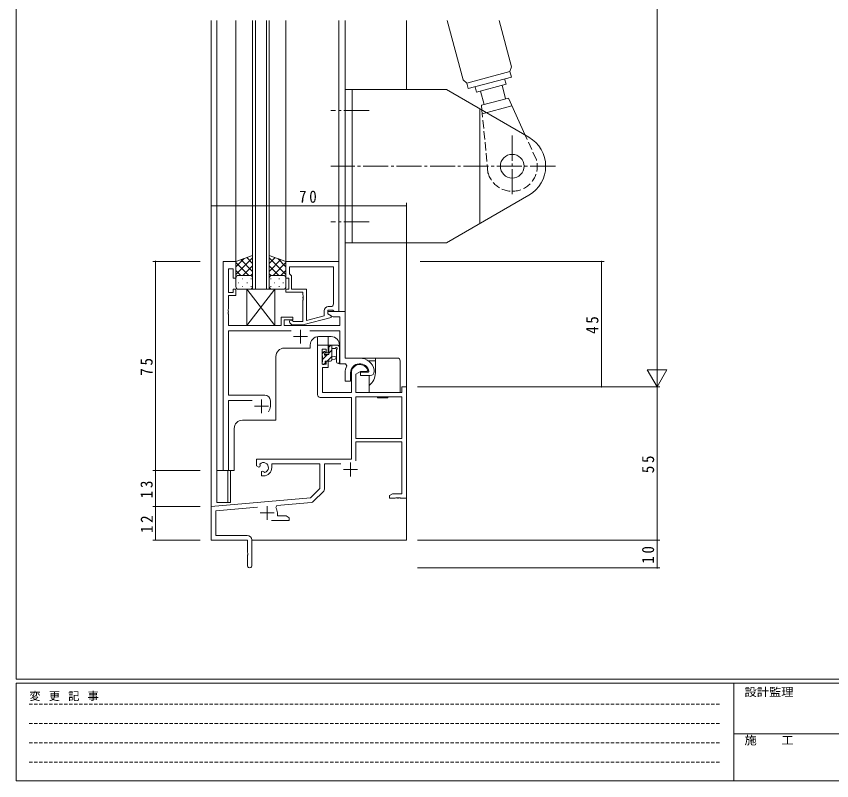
# Model space of a CAD drawing. Units: millimetres on the paper. Extents: x -420 to 373, y -297 to 267.
# Drawn here: x -417.7 to -125, y -297 to -22.6 of the extents above; entities that cross this region are included whole.
import ezdxf
from ezdxf.enums import TextEntityAlignment as Align

# ---------------------------------------------------------------- set-up
doc = ezdxf.new("R2010")
doc.units = ezdxf.units.MM
for name, pattern in [('CHAIN2', [12, 9, -1, 1, -1]), ('DASHED1', [1.8, 1.2, -0.6]), ('DASHED3', [4, 3, -1])]:
    doc.linetypes.add(name, pattern=pattern)
for name, color, linetype, lineweight in [('0-1_YKK_ZWAK', 7, 'Continuous', 9), ('0-3_YKK_11', 7, 'Continuous', 9), ('0-4_YKK_12', 2, 'Continuous', 9), ('0-5_YKK_13', 4, 'Continuous', 9), ('0-6_YKK_D', 6, 'Continuous', 9)]:
    doc.layers.add(name, color=color, linetype=linetype, lineweight=lineweight)
doc.styles.add('ＭＳ ゴシック', font='')
doc.styles.get('ＭＳ ゴシック').set_extended_font_data('MS Gothic')

msp = doc.modelspace()

# ---------------------------------------------------------------- linework, layer by layer
at = {"layer": '0-1_YKK_ZWAK'}
for p, q in [((-417.7, -260.575), (-417.7, 264.425)), ((352.3, -260.575), (-417.7, -260.575)), ((-417.7, -296.975), (-417.7, -261.975)), ((314.5, -261.975), (-417.7, -261.975)), ((-160.1, -261.975), (-160.1, -296.975)), ((-160.1, -280.175), (-31.3, -280.175)), ((-417.7, -296.975), (314.5, -296.975))]:
    msp.add_line(p, q, dxfattribs=at)
at = {"layer": '0-1_YKK_ZWAK', "linetype": 'DASHED1'}
for p, q in [((-413.101, -269.488), (-164.909, -269.488)), ((-413.101, -276.416), (-164.909, -276.416)), ((-413.101, -283.345), (-164.909, -283.345)), ((-413.101, -290.274), (-164.909, -290.274))]:
    msp.add_line(p, q, dxfattribs=at)
at = {"layer": '0-3_YKK_11'}
for p, q in [((-343.5, -110.575), (-343.5, -185.575)), ((-338.9, -110.575), (-343.5, -110.575)), ((-338.9, -116.575), (-338.9, -110.575)), ((-320.9, -116.575), (-320.9, -110.575)), ((-320.9, -110.575), (-301.9, -110.575)), ((-301.9, -110.575), (-301.9, -128.575)), ((-341.57, -113.275), (-339.9, -113.275)), ((-341.57, -121.775), (-341.57, -113.275)), ((-339.9, -113.275), (-339.9, -116.575)), ((-303.83, -112.505), (-319.6, -112.505)), ((-319.6, -112.505), (-319.6, -115.075)), ((-303.83, -112.505), (-319.6, -112.505)), ((-303.83, -125.775), (-303.83, -112.505)), ((-339.9, -116.575), (-338.9, -116.575)), ((-319.9, -116.575), (-320.9, -116.575)), ((-319.9, -120.575), (-319.9, -116.575)), ((-319.6, -115.075), (-319.4, -115.275)), ((-319.4, -115.275), (-318.9, -115.775)), ((-318.9, -115.775), (-318.9, -120.575)), ((-339.9, -121.775), (-341.57, -121.775)), ((-341.57, -122.775), (-338.9, -122.775)), ((-341.57, -127.617), (-341.57, -122.775)), ((-339.9, -120.575), (-339.9, -121.775)), ((-338.9, -120.575), (-339.9, -120.575)), ((-338.9, -122.775), (-338.9, -120.575)), ((-320.9, -120.575), (-319.9, -120.575)), ((-320.9, -121.575), (-320.9, -120.575)), ((-314.8, -121.575), (-320.9, -121.575)), ((-318.9, -120.575), (-313.5, -120.575)), ((-314.8, -122.617), (-314.8, -121.575)), ((-314.68, -122.8), (-314.8, -122.617)), ((-314.68, -123.35), (-314.68, -122.8)), ((-313.5, -120.575), (-313.5, -131.784)), ((-314.8, -123.534), (-314.68, -123.35)), ((-314.8, -123.617), (-314.8, -123.534)), ((-314.68, -123.8), (-314.8, -123.617)), ((-314.8, -124.534), (-314.68, -124.35)), ((-314.8, -132.175), (-314.8, -124.534)), ((-314.68, -124.35), (-314.68, -123.8)), ((-341.69, -127.8), (-341.57, -127.617)), ((-341.69, -128.35), (-341.69, -127.8)), ((-341.57, -128.534), (-341.69, -128.35)), ((-341.69, -128.8), (-341.57, -128.617)), ((-341.57, -128.617), (-341.57, -128.534)), ((-307.2, -130.096), (-307.2, -128.275)), ((-305.9, -128.075), (-305.9, -129.375)), ((-304.1, -128.075), (-305.9, -128.075)), ((-305.9, -128.575), (-305.9, -129.375)), ((-299.7, -128.575), (-305.9, -128.575)), ((-305.7, -126.775), (-304.83, -126.775)), ((-303.9, -128.275), (-304.1, -128.075)), ((-303.6, -128.575), (-303.9, -128.275)), ((-301.9, -128.575), (-303.6, -128.575)), ((-299.7, -145.275), (-299.7, -128.575)), ((-341.69, -129.35), (-341.69, -128.8)), ((-341.57, -129.534), (-341.69, -129.35)), ((-341.57, -133.575), (-341.57, -129.534)), ((-322.6, -130.575), (-322.6, -133.575)), ((-318.4, -130.575), (-322.6, -130.575)), ((-321.6, -131.575), (-318.4, -131.575)), ((-321.6, -133.575), (-321.6, -131.575)), ((-318.4, -131.575), (-318.4, -130.575)), ((-304.7, -130.668), (-314.803, -133.375)), ((-313.5, -131.784), (-307.2, -130.096)), ((-305.9, -129.375), (-303.943, -130.505)), ((-305.9, -129.375), (-304.7, -130.068)), ((-304.7, -130.068), (-304.7, -130.668)), ((-303.943, -130.505), (-301.63, -130.505)), ((-301.63, -130.505), (-301.63, -133.575)), ((-322.6, -133.575), (-341.57, -133.575)), ((-301.63, -133.575), (-321.6, -133.575)), ((-318.749, -133.375), (-319.524, -132.6)), ((-314.803, -133.375), (-318.749, -133.375)), ((-318.676, -131.751), (-318.251, -132.175)), ((-318.251, -132.175), (-314.8, -132.175)), ((-341.57, -135.505), (-319.05, -135.505)), ((-341.57, -158.575), (-341.57, -135.505)), ((-315.7, -135.075), (-315.7, -140.075)), ((-312.35, -135.505), (-301.63, -135.505)), ((-301.63, -135.505), (-301.63, -147.275)), ((-318.2, -137.575), (-313.2, -137.575)), ((-309.6, -140.575), (-305.7, -140.575)), ((-309.6, -158.375), (-309.6, -140.575)), ((-307.97, -142.075), (-307.97, -147.475)), ((-306.5, -142.075), (-307.97, -142.075)), ((-306.5, -143.375), (-306.5, -142.075)), ((-305.7, -143.375), (-306.5, -143.375)), ((-305.7, -140.575), (-305.7, -143.375)), ((-294.4, -145.275), (-299.7, -145.275)), ((-307.97, -147.475), (-306.5, -147.475)), ((-307.8, -148.675), (-307.8, -157.575)), ((-305.7, -148.675), (-307.8, -148.675)), ((-306.5, -146.375), (-305.7, -146.375)), ((-306.5, -147.475), (-306.5, -146.375)), ((-305.7, -146.375), (-305.7, -148.675)), ((-301.63, -147.275), (-299.479, -147.275)), ((-299.479, -147.275), (-299.041, -148.017)), ((-299.7, -150.575), (-299.7, -153.575)), ((-297.7, -153.575), (-297.7, -150.575)), ((-297.4, -157.575), (-297.4, -150.575)), ((-294.1, -150.075), (-295.77, -151.04)), ((-295.77, -151.04), (-295.77, -157.575)), ((-291.821, -150.075), (-294.1, -150.075)), ((-294.1, -150.375), (-294.1, -151.575)), ((-291.442, -150.375), (-294.1, -150.375)), ((-294.1, -151.575), (-290.7, -151.575)), ((-291.535, -149.686), (-291.821, -150.075)), ((-291.146, -150.025), (-291.442, -150.375)), ((-289.2, -149.58), (-289.206, -149.521)), ((-289.2, -150.075), (-289.2, -149.58)), ((-299.7, -153.575), (-297.7, -153.575)), ((-307.8, -157.575), (-297.4, -157.575)), ((-295.77, -157.575), (-279.33, -157.575)), ((-279.33, -155.575), (-277.7, -155.575)), ((-279.33, -157.575), (-279.33, -155.575)), ((-277.7, -155.575), (-277.7, -195.575)), ((-328.5, -158.575), (-341.57, -158.575)), ((-341.57, -160.505), (-333.05, -160.505)), ((-341.57, -185.575), (-341.57, -160.505)), ((-329.7, -160.075), (-329.7, -165.075)), ((-326.5, -162.575), (-326.5, -160.575)), ((-297.4, -159.375), (-308.6, -159.375)), ((-297.4, -181.575), (-297.4, -159.375)), ((-279.33, -159.205), (-295.77, -159.205)), ((-295.77, -159.205), (-295.77, -174.075)), ((-279.33, -159.205), (-295.77, -159.205)), ((-279.33, -174.075), (-279.33, -159.205)), ((-332.2, -162.575), (-327.2, -162.575)), ((-295.77, -174.075), (-279.33, -174.075)), ((-295.77, -175.275), (-295.77, -182.152)), ((-279.33, -175.275), (-295.77, -175.275)), ((-279.33, -193.945), (-279.33, -175.275)), ((-331.5, -181.575), (-297.4, -181.575)), ((-331.5, -183.94), (-331.5, -181.575)), ((-330.6, -184.46), (-331.5, -183.94)), ((-330.25, -184.258), (-330.6, -184.46)), ((-330.265, -183.294), (-330.227, -183.753)), ((-330.227, -183.753), (-330.25, -184.258)), ((-326, -183.205), (-326, -184.575)), ((-308.7, -183.205), (-326, -183.205)), ((-308.7, -192.075), (-308.7, -183.205)), ((-307.07, -183.205), (-307.07, -192.336)), ((-301.158, -183.205), (-307.07, -183.205)), ((-297.7, -182.775), (-297.7, -187.775)), ((-343.5, -185.575), (-341.57, -185.575)), ((-329.7, -186.019), (-329.35, -185.817)), ((-329.7, -187.575), (-329.7, -186.019)), ((-329.35, -185.817), (-328.901, -186.049)), ((-328.901, -186.049), (-328.523, -186.311)), ((-300.2, -185.275), (-295.2, -185.275)), ((-329, -187.575), (-329.7, -187.575)), ((-312.084, -195.459), (-308.7, -192.075)), ((-307.363, -193.043), (-311.094, -196.774)), ((-347.7, -198.575), (-312.084, -195.459)), ((-283.7, -194.575), (-282.609, -193.945)), ((-283.7, -195.575), (-283.7, -194.575)), ((-281.658, -195.575), (-283.7, -195.575)), ((-282.609, -193.945), (-279.33, -193.945)), ((-281.475, -195.455), (-281.658, -195.575)), ((-280.925, -195.455), (-281.475, -195.455)), ((-280.742, -195.575), (-280.925, -195.455)), ((-280.658, -195.575), (-280.742, -195.575)), ((-280.475, -195.455), (-280.658, -195.575)), ((-279.925, -195.455), (-280.475, -195.455)), ((-279.742, -195.575), (-279.925, -195.455)), ((-277.7, -195.575), (-279.742, -195.575)), ((-347.7, -210.575), (-347.7, -198.575)), ((-331.07, -198.757), (-346.07, -200.069)), ((-327.7, -198.375), (-327.7, -203.375)), ((-324.18, -198.154), (-324.561, -198.917)), ((-311.713, -197.063), (-324.18, -198.154)), ((-346.07, -200.069), (-346.07, -208.945)), ((-330.2, -200.875), (-325.2, -200.875)), ((-324, -200.875), (-324, -201.945)), ((-324, -201.945), (-320.791, -201.945)), ((-320.791, -201.945), (-319.7, -202.575)), ((-319.7, -203.575), (-326.05, -203.575)), ((-319.7, -202.575), (-319.7, -203.575)), ((-334.7, -210.575), (-347.7, -210.575)), ((-346.07, -208.945), (-334.8, -208.945)), ((-334.7, -215.117), (-334.7, -210.575)), ((-333.2, -210.545), (-333.2, -219.825)), ((-334.58, -215.3), (-334.7, -215.117)), ((-334.7, -216.034), (-334.58, -215.85)), ((-334.7, -219.825), (-334.7, -216.034)), ((-334.58, -215.85), (-334.58, -215.3))]:
    msp.add_line(p, q, dxfattribs=at)
for centre, radius, start, end in [((-304.83, -125.775), 1, 270, 359.99998), ((-305.7, -128.275), 1.5, 90, 179.99998), ((-319.1, -132.175), 0.6, 44.99998, 225), ((-294.4, -150.575), 5.3, 11.47835, 89.99998), ((-294.4, -150.575), 5.3, 151.13426, 179.99998), ((-294.4, -150.575), 3.3, 9.59402, 179.99998), ((-294.4, -150.575), 3, 17.23529, 179.99998), ((-290.7, -150.075), 1.5, 270, 359.99998), ((-328.5, -160.575), 2, 0, 89.99998), ((-308.6, -158.375), 1, 180, 269.99998), ((-329.7, -162.575), 3.2, 321.63347, 359.99998), ((-329, -184.575), 1.8, 285.36687, 134.63312), ((-329, -184.575), 3, 270, 359.99998), ((-308.07, -192.336), 1, 314.99998, 359.99998), ((-327.7, -200.875), 3.7, 0, 31.9633), ((-311.801, -196.067), 1, 274.99998, 315.00002), ((-334.8, -210.545), 1.6, 0, 89.99998), ((-333.95, -219.825), 0.75, 179.99998, 0)]:
    msp.add_arc(centre, radius, start, end, dxfattribs=at)
at = {"layer": '0-4_YKK_12'}
for p, q in [((-347.7, -24.075), (-347.7, -210.575)), ((-345.7, -185.575), (-345.7, -24.075)), ((-338.9, -111.075), (-338.9, -24.075)), ((-332.9, -24.075), (-332.9, -120.576)), ((-331.9, -120.576), (-331.9, -24.075)), ((-327.9, -24.075), (-327.9, -120.576)), ((-326.9, -120.576), (-326.9, -24.075)), ((-320.9, -24.075), (-320.9, -110.875)), ((-301.9, -24.075), (-301.9, -110.575)), ((-299.7, -24.075), (-299.7, -144.975)), ((-277.7, -24.075), (-277.7, -48.899)), ((-277.7, -103.899), (-277.7, -210.575)), ((-332.9, -120.576), (-326.9, -120.576)), ((-309.6, -140.575), (-309.6, -137.602)), ((-304.701, -137.575), (-309.201, -137.575)), ((-305.7, -140.575), (-305.7, -137.575)), ((-312.201, -141.675), (-321.5, -141.675)), ((-312.201, -140.575), (-312.201, -141.675)), ((-309.6, -140.575), (-305.7, -140.575)), ((-301.701, -140.575), (-301.701, -147.275)), ((-324.5, -144.675), (-324.5, -167.575)), ((-299.701, -147.275), (-301.701, -147.275)), ((-336.501, -167.575), (-324.5, -167.575)), ((-339.501, -185.575), (-339.501, -170.575)), ((-345.7, -185.575), (-345.7, -197.075)), ((-339.501, -185.575), (-345.7, -185.575)), ((-341.8, -185.575), (-341.8, -197.075)), ((-345.7, -197.075), (-341.8, -197.075)), ((-347.4, -210.575), (-347.7, -210.575)), ((-277.7, -210.575), (-333.2, -210.575))]:
    msp.add_line(p, q, dxfattribs=at)
for centre, start, end in [((-309.201, -140.575), 90, 180), ((-304.701, -140.575), 0, 90), ((-321.5, -144.675), 90, 180), ((-336.501, -170.575), 90, 180)]:
    msp.add_arc(centre, 3, start, end, dxfattribs=at)
at = {"layer": '0-5_YKK_13'}
for p, q in [((-240.515, -42.446), (-255.97, -46.587)), ((-299.7, -48.899), (-299.7, -103.899)), ((-263.331, -48.899), (-299.7, -48.899)), ((-297.2, -103.899), (-297.2, -48.899)), ((-263.331, -48.899), (-233.7, -66.006)), ((-251.071, -49.416), (-249.775, -54.252)), ((-243.344, -47.345), (-242.048, -52.181)), ((-250.741, -54.51), (-241.082, -51.922)), ((-235.022, -65.243), (-241.082, -51.922)), ((-250.571, -56.266), (-250.741, -54.51)), ((-250.448, -57.538), (-239.823, -54.691)), ((-251.26, -96.929), (-251.26, -55.868)), ((-263.331, -103.899), (-233.7, -86.791)), ((-299.7, -103.899), (-263.331, -103.899)), ((-332.9, -108.432), (-338.9, -110.575)), ((-338.9, -115.307), (-332.9, -109.307)), ((-338.9, -112.479), (-335.939, -109.518)), ((-338.9, -110.575), (-338.9, -116.575)), ((-334.28, -115.576), (-338.9, -110.955)), ((-332.9, -114.127), (-337.096, -109.931)), ((-332.9, -111.298), (-335.012, -109.187)), ((-332.9, -108.432), (-332.9, -116.575)), ((-326.9, -116.575), (-326.9, -108.432)), ((-326.9, -108.432), (-320.9, -110.575)), ((-326.9, -111.298), (-324.788, -109.187)), ((-320.9, -115.307), (-326.9, -109.307)), ((-326.9, -114.127), (-322.704, -109.931)), ((-325.52, -115.576), (-320.9, -110.955)), ((-320.9, -112.479), (-323.861, -109.518)), ((-320.9, -110.575), (-320.9, -116.575)), ((-337.108, -115.575), (-338.9, -113.784)), ((-336.34, -115.575), (-332.9, -112.136)), ((-323.46, -115.575), (-326.9, -112.136)), ((-322.692, -115.575), (-320.9, -113.784)), ((-338.9, -119.575), (-338.9, -116.575)), ((-337.9, -115.575), (-334.3, -115.575)), ((-337.5, -115.575), (-333.9, -115.575)), ((-336.565, -116.797), (-336.365, -116.797)), ((-333.568, -115.632), (-332.9, -114.964)), ((-333.535, -116.797), (-333.335, -116.797)), ((-332.9, -116.575), (-332.9, -119.575)), ((-326.232, -115.632), (-326.9, -114.964)), ((-326.9, -116.575), (-326.9, -119.575)), ((-326.265, -116.797), (-326.465, -116.797)), ((-322.3, -115.575), (-325.9, -115.575)), ((-321.9, -115.575), (-325.5, -115.575)), ((-323.235, -116.797), (-323.435, -116.797)), ((-320.9, -119.575), (-320.9, -116.575)), ((-337.98, -118.212), (-337.78, -118.212)), ((-336.565, -119.627), (-336.365, -119.627)), ((-334.95, -118.212), (-334.75, -118.212)), ((-333.535, -119.627), (-333.335, -119.627)), ((-326.265, -119.627), (-326.465, -119.627)), ((-324.85, -118.212), (-325.05, -118.212)), ((-323.235, -119.627), (-323.435, -119.627)), ((-321.82, -118.212), (-322.02, -118.212)), ((-333.9, -120.575), (-337.9, -120.575)), ((-334.9, -120.575), (-334.9, -133.575)), ((-334.9, -120.575), (-324.9, -120.575)), ((-334.9, -120.575), (-324.9, -133.575)), ((-324.9, -120.575), (-334.9, -133.575)), ((-325.9, -120.575), (-321.9, -120.575)), ((-324.9, -133.575), (-324.9, -120.575)), ((-334.9, -133.575), (-324.9, -133.575)), ((-307.114, -142.881), (-307.97, -143.737)), ((-307.882, -143.463), (-307.382, -142.963)), ((-306.87, -143.175), (-306.87, -143.514)), ((-304.809, -140.575), (-305.67, -141.437)), ((-305.67, -141.475), (-305.67, -140.875)), ((-304.47, -142.482), (-305.47, -143.482)), ((-305.37, -140.575), (-302.407, -140.575)), ((-304.47, -140.575), (-304.47, -145.875)), ((-303.29, -141.775), (-304.47, -141.775)), ((-302.8, -142.311), (-302.8, -146.559)), ((-301.668, -141.191), (-302.02, -140.759)), ((-301.6, -141.38), (-301.6, -146.559)), ((-307.97, -144.275), (-307.97, -143.675)), ((-305.964, -143.975), (-307.77, -145.782)), ((-307.77, -146.575), (-307.77, -144.475)), ((-304.47, -144.727), (-306.119, -146.375)), ((-304.47, -144.575), (-303.326, -144.677)), ((-304.47, -145.775), (-303.326, -145.673)), ((-294.4, -145.275), (-297.1, -145.275)), ((-294.4, -145.275), (-288.8, -145.275)), ((-291.302, -146.275), (-288.8, -146.275)), ((-288.8, -145.275), (-288.8, -146.275)), ((-280.9, -145.275), (-288.8, -145.275)), ((-288.8, -146.275), (-288.8, -150.575)), ((-307.97, -147.275), (-307.97, -146.775)), ((-307.17, -147.575), (-307.67, -147.575)), ((-306.87, -147.127), (-307.319, -147.575)), ((-291.1, -151.575), (-291.1, -155.1)), ((-291.1, -155.1), (-291.1, -157.575)), ((-291.1, -157.575), (-280.9, -157.575)), ((-287.911, -159.575), (-288.125, -159.205)), ((-288.075, -159.205), (-287.898, -159.575)), ((-287.1, -159.575), (-286.511, -159.575)), ((-286.725, -159.205), (-286.511, -159.575)), ((-286.511, -159.575), (-285.889, -159.575)), ((-285.675, -159.205), (-285.889, -159.575)), ((-285.889, -159.575), (-285.3, -159.575)), ((-285.3, -159.575), (-284.502, -159.575)), ((-284.502, -159.575), (-284.379, -159.327)), ((-284.502, -159.575), (-284.489, -159.575)), ((-284.275, -159.205), (-284.489, -159.575)), ((-284.379, -159.327), (-284.323, -159.205)), ((-340.8, -185.575), (-340.8, -197.075)), ((-341.8, -197.075), (-340.8, -197.075))]:
    msp.add_line(p, q, dxfattribs=at)
at = {"layer": '0-5_YKK_13', "linetype": 'CHAIN2'}
for p, q in [((-291.1, -56.399), (-304.8, -56.399)), ((-239.7, -65.399), (-239.7, -87.399)), ((-224.2, -76.399), (-304.8, -76.399)), ((-291.1, -96.399), (-304.8, -96.399))]:
    msp.add_line(p, q, dxfattribs=at)
at = {"layer": '0-5_YKK_13', "linetype": 'DASHED3'}
for p, q in [((-248.393, -78.728), (-250.571, -56.266)), ((-231.007, -74.069), (-235.022, -65.243))]:
    msp.add_line(p, q, dxfattribs=at)
at = {"layer": '0-5_YKK_13'}
for points in [[(-239.998, -44.378), (-255.452, -48.519), (-255.97, -46.587), (-257.324, -45.397), (-263.037, -24.075)], [(-244.402, -24.075), (-239.938, -40.739), (-240.515, -42.446), (-239.998, -44.378)], [(-242.412, -45.025), (-241.895, -46.957), (-252.52, -49.804), (-253.038, -47.872)], [(-306.409, -143.975), (-305.47, -143.975), (-305.47, -141.675)], [(-280.9, -157.575), (-279.9, -157.575), (-279.9, -146.275)], [(-304.97, -146.375), (-306.87, -146.375), (-306.87, -147.275)], [(-287.911, -159.575), (-287.898, -159.575), (-287.1, -159.575)]]:
    msp.add_lwpolyline(points, dxfattribs=at)
msp.add_circle((-239.7, -76.399), 4.25, dxfattribs=at)
for centre, radius, start, end in [((-239.7, -76.399), 12, 300, 60), ((-337.9, -116.575), 1, 89.99998, 179.99998), ((-337.9, -116.575), 1, 89.99998, 179.99998), ((-333.9, -116.575), 1, 359.99998, 89.99998), ((-333.9, -116.575), 1, 359.99998, 89.99998), ((-325.9, -116.575), 1, 89.99998, 179.99998), ((-325.9, -116.575), 1, 89.99998, 179.99998), ((-321.9, -116.575), 1, 359.99998, 89.99998), ((-321.9, -116.575), 1, 359.99998, 89.99998), ((-337.9, -119.575), 1, 179.99998, 269.99998), ((-333.9, -119.575), 1, 269.99998, 359.99998), ((-325.9, -119.575), 1, 179.99998, 269.99998), ((-321.9, -119.575), 1, 269.99998, 359.99998), ((-307.17, -143.175), 0.3, 0, 135), ((-305.37, -140.875), 0.3, 90, 180), ((-305.47, -141.475), 0.2, 180, 270), ((-303.29, -141.475), 0.3, 270, 330), ((-302.77, -141.775), 0.3, 296.74368, 150), ((-302.5, -142.311), 0.3, 116.74368, 180), ((-302.407, -141.075), 0.5, 39.23453, 90), ((-301.9, -141.38), 0.3, 0, 39.23453), ((-307.67, -143.675), 0.3, 135, 180), ((-307.77, -144.275), 0.2, 180, 270), ((-306.87, -143.975), 0.25, 123.05573, 326.94426), ((-307.17, -143.514), 0.3, 303.05573, 0), ((-306.409, -144.275), 0.3, 90, 146.94426), ((-304.97, -145.875), 0.5, 270, 0), ((-303.37, -145.175), 0.5, 275.09206, 84.90793), ((-280.9, -146.275), 1, 0, 90), ((-307.77, -146.775), 0.2, 90, 180), ((-307.67, -147.275), 0.3, 180, 270), ((-307.17, -147.275), 0.3, 270, 0), ((-302.2, -146.559), 0.6, 180, 0), ((-294.4, -150.575), 5.6, 306.10632, 0)]:
    msp.add_arc(centre, radius, start, end, dxfattribs=at)
at = {"layer": '0-5_YKK_13', "linetype": 'DASHED3'}
msp.add_arc((-239.7, -76.399), 9, 195, 15, dxfattribs=at)
at = {"layer": '0-6_YKK_D'}
for p, q in [((-187.7, -148.575), (-187.7, 137.425)), ((-347.7, -107.575), (-347.7, -89.575)), ((-277.7, -90.575), (-347.7, -90.575)), ((-277.7, -107.575), (-277.7, -89.575)), ((-351.7, -110.575), (-368.7, -110.575)), ((-367.7, -110.575), (-367.7, -185.575)), ((-272.7, -110.575), (-206.7, -110.575)), ((-207.7, -155.575), (-207.7, -110.575)), ((-187.7, -155.575), (-187.7, -143.451)), ((-184.2, -149.513), (-191.2, -149.513)), ((-187.7, -155.575), (-191.2, -149.513)), ((-187.7, -155.575), (-184.2, -149.513)), ((-273.7, -155.575), (-186.7, -155.575)), ((-226.7, -155.575), (-186.7, -155.575)), ((-226.7, -155.575), (-206.7, -155.575)), ((-187.7, -210.575), (-187.7, -155.575)), ((-351.7, -185.575), (-368.7, -185.575)), ((-351.7, -185.575), (-368.7, -185.575)), ((-367.7, -198.575), (-367.7, -185.575)), ((-351.7, -198.575), (-368.7, -198.575)), ((-351.7, -198.575), (-368.7, -198.575)), ((-367.7, -198.575), (-367.7, -210.575)), ((-351.7, -210.575), (-368.7, -210.575)), ((-273.7, -210.575), (-186.7, -210.575)), ((-273.7, -210.575), (-186.7, -210.575)), ((-187.7, -210.575), (-187.7, -220.575)), ((-273.7, -220.575), (-186.7, -220.575))]:
    msp.add_line(p, q, dxfattribs=at)
for centre, start, end in [((-347.7, -90.575), 0, 180), ((-347.7, -90.575), 180, 0), ((-277.7, -90.575), 0, 180), ((-277.7, -90.575), 180, 0), ((-367.7, -110.575), 90, 270), ((-367.7, -110.575), 270, 90), ((-207.7, -110.575), 90, 270), ((-207.7, -110.575), 270, 90), ((-207.7, -155.575), 90, 270), ((-207.7, -155.575), 270, 90), ((-367.7, -185.575), 90, 270), ((-367.7, -185.575), 90, 270), ((-367.7, -185.575), 270, 90), ((-367.7, -185.575), 270, 90), ((-367.7, -198.575), 90, 270), ((-367.7, -198.575), 90, 270), ((-367.7, -198.575), 270, 90), ((-367.7, -198.575), 270, 90), ((-367.7, -210.575), 90, 270), ((-367.7, -210.575), 270, 90), ((-187.7, -210.575), 90, 270), ((-187.7, -210.575), 90, 270), ((-187.7, -210.575), 270, 90), ((-187.7, -210.575), 270, 90), ((-187.7, -220.575), 90, 270), ((-187.7, -220.575), 270, 90)]:
    msp.add_arc(centre, 0.106, start, end, dxfattribs=at)

# ---------------------------------------------------------------- texts
at = {"layer": '0-1_YKK_ZWAK', "style": 'ＭＳ ゴシック', "width": 1.1}
for s, p in [('設計監理', (-156.331, -267.508)), ('施\u3000\u3000工', (-156.331, -284.83))]:
    msp.add_text(s, height=2.933, dxfattribs=at).set_placement(p, align=Align.BOTTOM_LEFT)
at = {"layer": '0-1_YKK_ZWAK', "insert": (-412.986, -268.422), "char_height": 2.933, "attachment_point": 7, "style": 'ＭＳ ゴシック'}
msp.add_mtext('\\T1.16;変\\~更\\~記\\~事', dxfattribs=at)
at = {"layer": '0-6_YKK_D', "color": 3, "insert": (-316.22, -89.575), "char_height": 4.399, "attachment_point": 7, "style": 'ＭＳ ゴシック'}
msp.add_mtext('\\T1.36;\\W0.9;70', dxfattribs=at)
at = {"layer": '0-6_YKK_D', "color": 3, "char_height": 4.399, "attachment_point": 7, "rotation": 90, "style": 'ＭＳ ゴシック'}
for s, insert in [('\\T1.36;\\W0.9;45', (-208.7, -136.595)), ('\\T1.36;\\W0.9;75', (-368.7, -151.595)), ('\\T1.36;\\W0.9;55', (-188.7, -186.595)), ('\\T1.36;\\W0.9;13', (-368.7, -195.595)), ('\\T1.36;\\W0.9;12', (-368.7, -208.095)), ('\\T1.36;\\W0.9;10', (-188.7, -219.095))]:
    msp.add_mtext(s, dxfattribs=dict(at, insert=insert))

doc.saveas('drawing.dxf')
